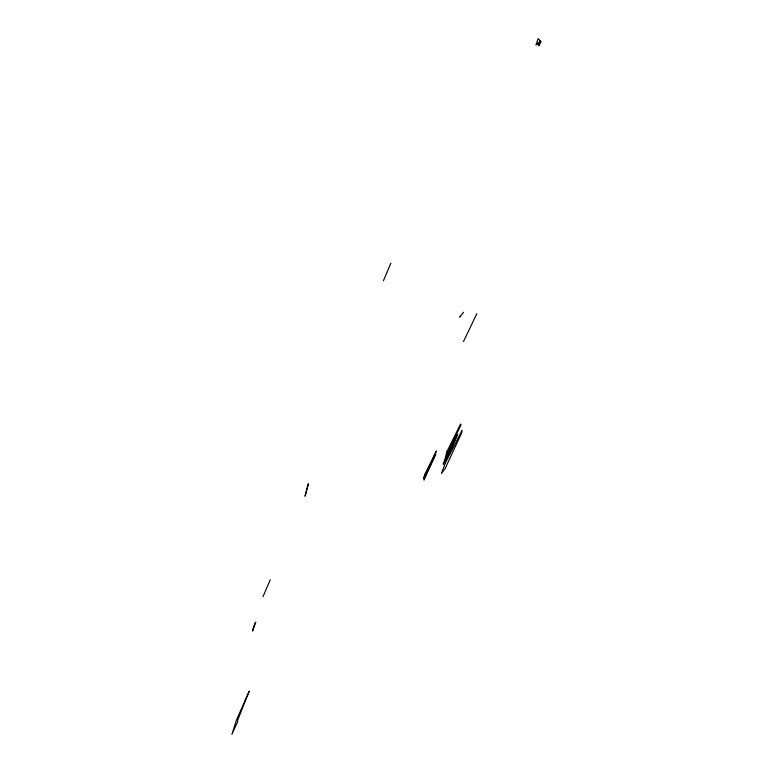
<?xml version="1.0" encoding="UTF-8"?>
<svg xmlns="http://www.w3.org/2000/svg" width="773" height="773" viewBox="0 0 773 773"><rect width="100%" height="100%" fill="white"/><g stroke="black" fill="none" stroke-linecap="round" stroke-linejoin="round"><path stroke-width="1.16" d="M249.138 691.391L236.325 720.339L231.919 734.35L237.649 721.76L237.669 720.243L249.157 691.159M445.296 463.172L441.402 473.53L445.122 468.631L461.665 432.909L461.974 430.532L445.296 463.172L457.529 434.6L445.461 457.771L443.2 464.293L457.529 434.6M383.389 280.821L390.896 263.139M262.975 596.708L270.289 579.702M463.452 341.656L476.854 313.625M463.529 312.234L459.751 317.104L459.993 316.572M537.805 43.153L537.593 44.448L540.269 40.776L538.887 45.771L541.119 41.626L538.143 38.65L535.95 45.008L537.805 43.153M446.707 452.089L445.461 457.771L461.085 424.619L460.553 424.068L446.707 452.089M253.177 628.565L252.578 631.068L255.805 622.207L255.032 622.806L253.177 628.565M308.069 484.275L305.045 496.218L308.475 483.859L308.069 484.275M424.628 474.786L423.72 477.994L424.029 480.149L435.74 454.118L423.797 478.564L436.397 451.036L424.628 474.786"/></g></svg>
